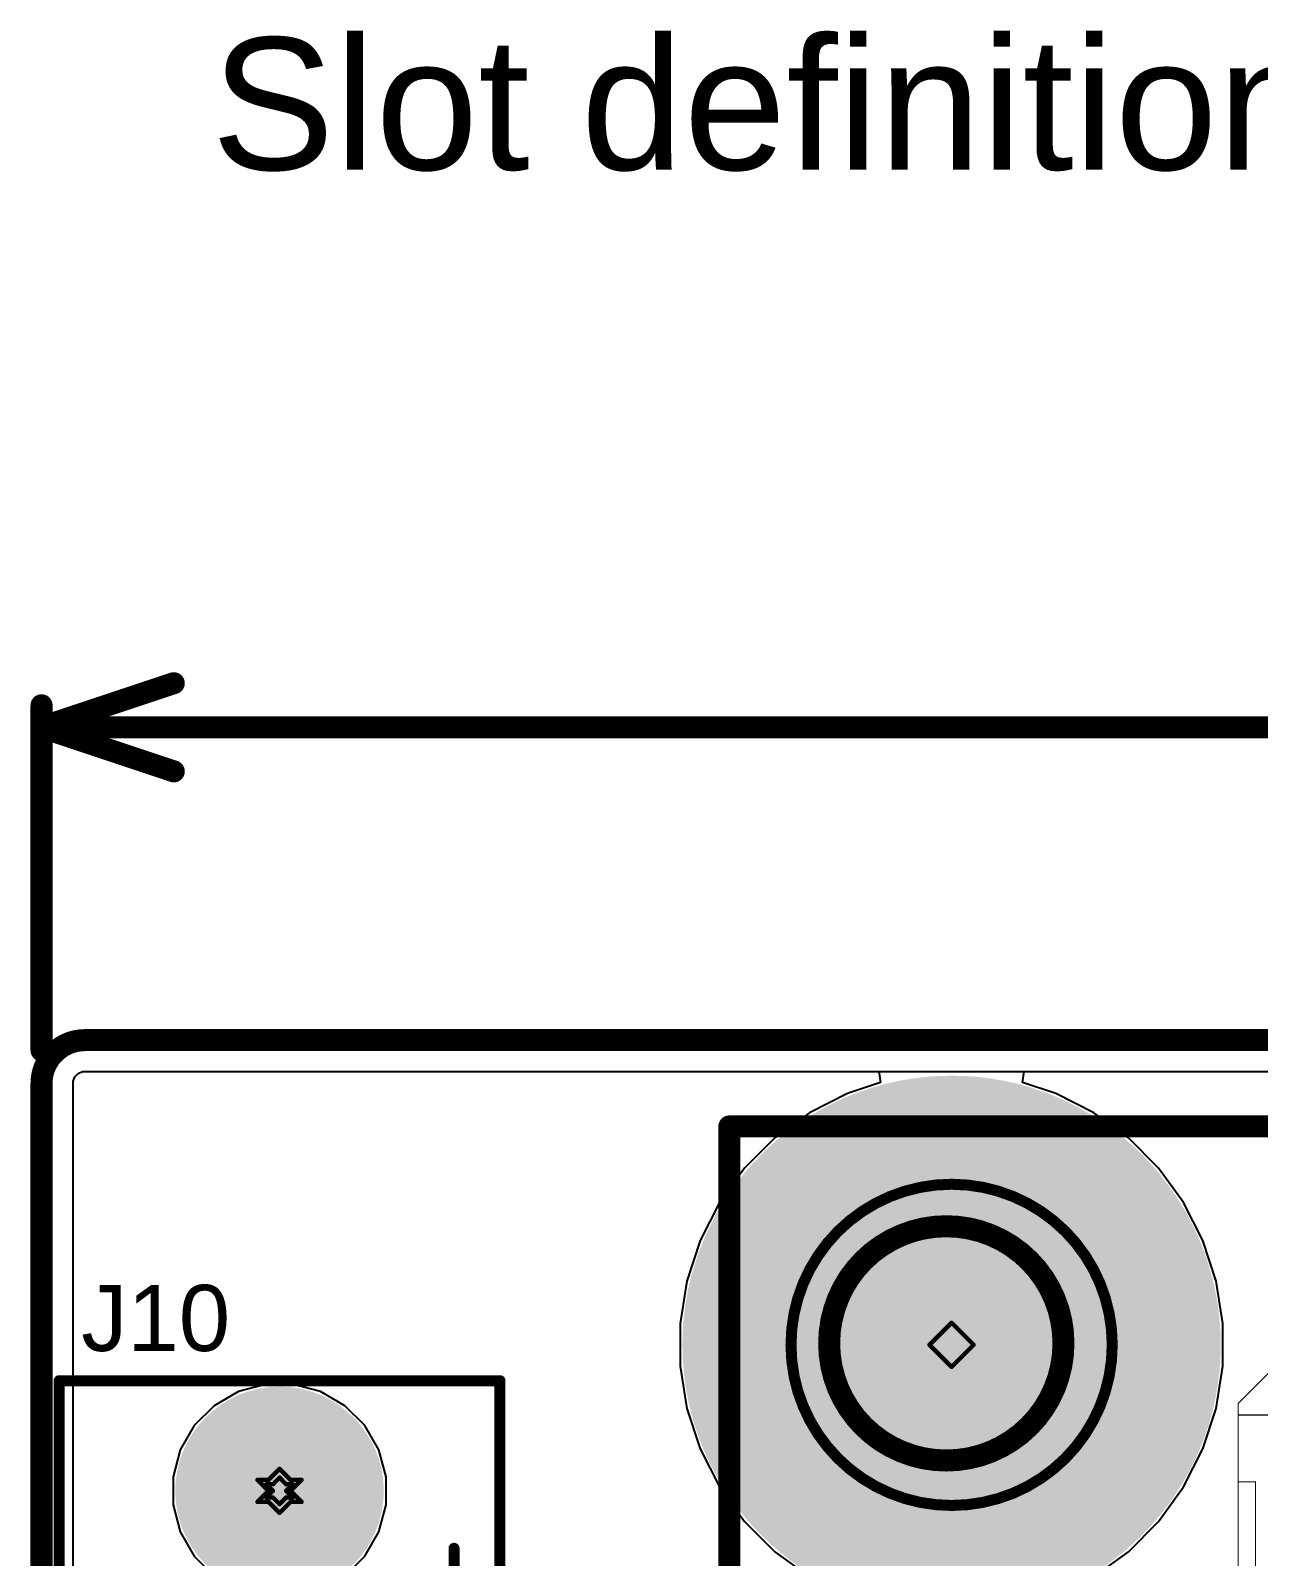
# Model space of a CAD drawing. Header units: inches. Extents: x -11 to 5433, y -4 to 5447.
# Drawn here: x -10.55 to 3.6, y 28.54 to 46.13 of the extents above; entities that cross this region are included whole.
import ezdxf

# ---------------------------------------------------------------- set-up
doc = ezdxf.new("R2010")
doc.units = ezdxf.units.IN
for name, color, linetype in [('Board_outline', 216, 'Continuous'), ('Bottom Layer', 5, 'Continuous'), ('Bottom Solder', 6, 'Continuous'), ('Dimensions', 6, 'Continuous'), ('Drill Drawing', 1, 'Continuous'), ('Ground', 16, 'Continuous'), ('Mechanical 4', 56, 'Continuous'), ('Multi-Layer', 9, 'Continuous'), ('Pad Holes', 156, 'Continuous'), ('Power', 76, 'Continuous'), ('Top Layer', 1, 'Continuous'), ('Top Overlay', 2, 'Continuous'), ('Top Solder', 216, 'Continuous')]:
    doc.layers.add(name, color=color, linetype=linetype)
doc.styles.add('Arial', font='', dxfattribs={"height": 0.2})
doc.styles.get('Arial').set_extended_font_data('Arial')

# ---------------------------------------------------------------- blocks, each defined once
blk = doc.blocks.new('LPAV3_160_1000D_1_4_2')
at = {"layer": 'Bottom Layer'}
h = blk.add_hatch(color=5, dxfattribs=at)
edge = h.paths.add_edge_path()
edge.add_arc((-8.89, 0), 1.1, 0, 360)
at = {"layer": 'Bottom Solder'}
h = blk.add_hatch(color=6, dxfattribs=at)
edge = h.paths.add_edge_path()
edge.add_arc((-8.89, 0), 1.202, 0, 360)
at = {"layer": 'Ground'}
h = blk.add_hatch(color=16, dxfattribs=at)
edge = h.paths.add_edge_path()
edge.add_arc((-8.89, 0), 1.1, 0, 360)
at = {"layer": 'Multi-Layer'}
h = blk.add_hatch(color=9, dxfattribs=at)
edge = h.paths.add_edge_path()
edge.add_arc((-8.89, 0), 1.1, 0, 360)
at = {"layer": 'Pad Holes'}
h = blk.add_hatch(color=7, dxfattribs=at)
edge = h.paths.add_edge_path()
edge.add_arc((-8.89, 0), 0.9, 0, 360)
at = {"layer": 'Power'}
h = blk.add_hatch(color=76, dxfattribs=at)
edge = h.paths.add_edge_path()
edge.add_arc((-8.89, 0), 1.1, 0, 360)
at = {"layer": 'Top Layer'}
h = blk.add_hatch(color=1, dxfattribs=at)
edge = h.paths.add_edge_path()
edge.add_arc((-8.89, 0), 1.1, 0, 360)
at = {"layer": 'Top Solder'}
h = blk.add_hatch(color=216, dxfattribs=at)
edge = h.paths.add_edge_path()
edge.add_arc((-8.89, 0), 1.202, 0, 360)
at = {"layer": 'Top Overlay'}
for points in [[(10.16, 2.54, 0.127, 0.127, 0), (-10.16, 2.54, 0.127, 0.127, 0)], [(-10.16, -2.54, 0.127, 0.127, 0), (-10.16, 2.54, 0.127, 0.127, 0)], [(10.16, -2.54, 0.127, 0.127, 0), (-10.16, -2.54, 0.127, 0.127, 0)]]:
    blk.add_lwpolyline(points, format="xyseb", dxfattribs=at)
for points in [[(-10.192, 2.54, 0.0635, 0.0635, 1), (-10.128, 2.54, 0.0635, 0.0635, 1)], [(-10.192, 2.54, 0.0635, 0.0635, 1), (-10.128, 2.54, 0.0635, 0.0635, 1)], [(-10.192, -2.54, 0.0635, 0.0635, 1), (-10.128, -2.54, 0.0635, 0.0635, 1)], [(-10.192, -2.54, 0.0635, 0.0635, 1), (-10.128, -2.54, 0.0635, 0.0635, 1)]]:
    blk.add_lwpolyline(points, format="xyseb", close=True, dxfattribs=at)
blk = doc.blocks.new('S______154')
at = {"layer": 'Bottom Layer'}
h = blk.add_hatch(color=5, dxfattribs=at)
edge = h.paths.add_edge_path()
edge.add_arc((0, 0), 3, 0, 360)
at = {"layer": 'Bottom Solder'}
h = blk.add_hatch(color=6, dxfattribs=at)
edge = h.paths.add_edge_path()
edge.add_arc((0, 0), 3.102, 0, 360)
at = {"layer": 'Ground'}
h = blk.add_hatch(color=16, dxfattribs=at)
edge = h.paths.add_edge_path()
edge.add_arc((0, 0), 3, 0, 360)
at = {"layer": 'Multi-Layer'}
h = blk.add_hatch(color=9, dxfattribs=at)
edge = h.paths.add_edge_path()
edge.add_arc((0, 0), 3, 0, 360)
at = {"layer": 'Pad Holes'}
h = blk.add_hatch(color=7, dxfattribs=at)
edge = h.paths.add_edge_path()
edge.add_arc((0, 0), 1.85, 0, 360)
at = {"layer": 'Power'}
h = blk.add_hatch(color=76, dxfattribs=at)
edge = h.paths.add_edge_path()
edge.add_arc((0, 0), 3, 0, 360)
at = {"layer": 'Top Layer'}
h = blk.add_hatch(color=1, dxfattribs=at)
edge = h.paths.add_edge_path()
edge.add_arc((0, 0), 3, 0, 360)
at = {"layer": 'Top Solder'}
h = blk.add_hatch(color=216, dxfattribs=at)
edge = h.paths.add_edge_path()
edge.add_arc((0, 0), 3.102, 0, 360)

msp = doc.modelspace()

# ---------------------------------------------------------------- linework, layer by layer
at = {"layer": 'Board_outline'}
for points in [[(-10.427, 33.995, 0.254, 0.254, -0.414214), (-9.927, 34.495, 0.254, 0.254, 0)], [(-9.927, 34.495, 0.254, 0.254, 0), (66.065, 34.495, 0.254, 0.254, 0)], [(-10.427, -3, 0.254, 0.254, 0), (-10.427, 33.995, 0.254, 0.254, 0)]]:
    msp.add_lwpolyline(points, format="xyseb", dxfattribs=at)
for points in [[(-9.99, 34.495, 0.127, 0.127, 1), (-9.863, 34.495, 0.127, 0.127, 1)], [(-9.99, 34.495, 0.127, 0.127, 1), (-9.863, 34.495, 0.127, 0.127, 1)], [(-10.49, 33.995, 0.127, 0.127, 1), (-10.363, 33.995, 0.127, 0.127, 1)], [(-10.49, 33.995, 0.127, 0.127, 1), (-10.363, 33.995, 0.127, 0.127, 1)], [(1.912, 30.983, 0.127, 0.127, 1), (-1.79, 30.983, 0.127, 0.127, 1)], [(-1.822, 30.983, 0.0635, 0.0635, 1), (-1.759, 30.983, 0.0635, 0.0635, 1)], [(1.88, 30.983, 0.0635, 0.0635, 1), (1.943, 30.983, 0.0635, 0.0635, 1)]]:
    msp.add_lwpolyline(points, format="xyseb", close=True, dxfattribs=at)
at = {"layer": 'Bottom Layer'}
for p, q in [((-10.004, 34.112), (-9.954, 34.132)), ((-9.954, 34.132), (-9.927, 34.132)), ((-9.927, 34.132), (15.631, 34.132)), ((-10.064, 34.022), (-10.043, 34.073)), ((-10.064, 33.995), (-10.064, 34.022)), ((-10.064, 13.823), (-10.064, 33.995)), ((-10.043, 34.073), (-10.004, 34.112)), ((-8.158, 30.444), (-8.438, 30.282)), ((-7.846, 30.527), (-8.158, 30.444)), ((-7.523, 30.527), (-7.846, 30.527)), ((-7.211, 30.444), (-7.523, 30.527)), ((-6.931, 30.282), (-7.211, 30.444)), ((-8.438, 30.282), (-8.666, 30.054)), ((-6.702, 30.054), (-6.931, 30.282)), ((-8.666, 30.054), (-8.828, 29.774)), ((-6.541, 29.774), (-6.702, 30.054)), ((-8.828, 29.774), (-8.911, 29.462)), ((-6.457, 29.462), (-6.541, 29.774)), ((-8.911, 29.462), (-8.911, 29.139)), ((-6.457, 29.139), (-6.457, 29.462)), ((-8.911, 29.139), (-8.828, 28.827)), ((-6.541, 28.827), (-6.457, 29.139)), ((-8.828, 28.827), (-8.666, 28.547)), ((-6.702, 28.547), (-6.541, 28.827)), ((-8.666, 28.547), (-8.438, 28.318)), ((-6.931, 28.318), (-6.702, 28.547))]:
    msp.add_line(p, q, dxfattribs=at)
at = {"layer": 'Dimensions'}
for points in [[(-10.427, 38.1, 0.254, 0.254, 0), (-8.903, 38.608, 0.254, 0.254, 0)], [(-10.427, 34.376, 0.254, 0.254, 0), (-10.427, 38.354, 0.254, 0.254, 0)], [(-10.427, 38.1, 0.254, 0.254, 0), (-8.903, 37.592, 0.254, 0.254, 0)], [(-10.427, 38.1, 0.254, 0.254, 0), (20.405, 38.1, 0.254, 0.254, 0)], [(-5.673, 15.498, 0.127, 0.127, 0), (-5.673, 28.638, 0.127, 0.127, 0)]]:
    msp.add_lwpolyline(points, format="xyseb", dxfattribs=at)
for points in [[(-8.966, 38.608, 0.127, 0.127, 1), (-8.839, 38.608, 0.127, 0.127, 1)], [(-10.49, 38.354, 0.127, 0.127, 1), (-10.363, 38.354, 0.127, 0.127, 1)], [(-10.49, 38.1, 0.127, 0.127, 1), (-10.363, 38.1, 0.127, 0.127, 1)], [(-10.49, 38.1, 0.127, 0.127, 1), (-10.363, 38.1, 0.127, 0.127, 1)], [(-10.49, 38.1, 0.127, 0.127, 1), (-10.363, 38.1, 0.127, 0.127, 1)], [(-8.966, 37.592, 0.127, 0.127, 1), (-8.839, 37.592, 0.127, 0.127, 1)], [(-10.49, 34.376, 0.127, 0.127, 1), (-10.363, 34.376, 0.127, 0.127, 1)], [(-5.705, 28.638, 0.0635, 0.0635, 1), (-5.641, 28.638, 0.0635, 0.0635, 1)]]:
    msp.add_lwpolyline(points, format="xyseb", close=True, dxfattribs=at)
at = {"layer": 'Drill Drawing'}
for points in [[(-0.193, 30.983, 0.0508, 0.0508, 0), (0.061, 31.237, 0.0508, 0.0508, 0)], [(0.061, 31.237, 0.0508, 0.0508, 0), (0.315, 30.983, 0.0508, 0.0508, 0)], [(-0.193, 30.983, 0.0508, 0.0508, 0), (0.061, 30.729, 0.0508, 0.0508, 0)], [(0.061, 30.729, 0.0508, 0.0508, 0), (0.315, 30.983, 0.0508, 0.0508, 0)], [(-7.811, 29.427, 0.0508, 0.0508, 0), (-7.684, 29.554, 0.0508, 0.0508, 0)], [(-7.684, 29.554, 0.0508, 0.0508, 0), (-7.557, 29.427, 0.0508, 0.0508, 0)], [(-7.938, 29.427, 0.0508, 0.0508, 0), (-7.811, 29.3, 0.0508, 0.0508, 0)], [(-7.938, 29.427, 0.0508, 0.0508, 0), (-7.811, 29.427, 0.0508, 0.0508, 0)], [(-7.837, 29.376, 0.0508, 0.0508, 0), (-7.76, 29.3, 0.0508, 0.0508, 0)], [(-7.837, 29.376, 0.0508, 0.0508, 0), (-7.76, 29.376, 0.0508, 0.0508, 0)], [(-7.76, 29.376, 0.0508, 0.0508, 0), (-7.684, 29.453, 0.0508, 0.0508, 0)], [(-7.684, 29.453, 0.0508, 0.0508, 0), (-7.608, 29.376, 0.0508, 0.0508, 0)], [(-7.608, 29.376, 0.0508, 0.0508, 0), (-7.532, 29.376, 0.0508, 0.0508, 0)], [(-7.608, 29.3, 0.0508, 0.0508, 0), (-7.532, 29.376, 0.0508, 0.0508, 0)], [(-7.557, 29.427, 0.0508, 0.0508, 0), (-7.43, 29.427, 0.0508, 0.0508, 0)], [(-7.557, 29.3, 0.0508, 0.0508, 0), (-7.43, 29.427, 0.0508, 0.0508, 0)], [(-7.938, 29.173, 0.0508, 0.0508, 0), (-7.811, 29.3, 0.0508, 0.0508, 0)], [(-7.938, 29.173, 0.0508, 0.0508, 0), (-7.811, 29.173, 0.0508, 0.0508, 0)], [(-7.837, 29.224, 0.0508, 0.0508, 0), (-7.76, 29.3, 0.0508, 0.0508, 0)], [(-7.837, 29.224, 0.0508, 0.0508, 0), (-7.76, 29.224, 0.0508, 0.0508, 0)], [(-7.811, 29.173, 0.0508, 0.0508, 0), (-7.684, 29.046, 0.0508, 0.0508, 0)], [(-7.76, 29.224, 0.0508, 0.0508, 0), (-7.684, 29.148, 0.0508, 0.0508, 0)], [(-7.684, 29.148, 0.0508, 0.0508, 0), (-7.608, 29.224, 0.0508, 0.0508, 0)], [(-7.684, 29.046, 0.0508, 0.0508, 0), (-7.557, 29.173, 0.0508, 0.0508, 0)], [(-7.608, 29.3, 0.0508, 0.0508, 0), (-7.532, 29.224, 0.0508, 0.0508, 0)], [(-7.608, 29.224, 0.0508, 0.0508, 0), (-7.532, 29.224, 0.0508, 0.0508, 0)], [(-7.557, 29.3, 0.0508, 0.0508, 0), (-7.43, 29.173, 0.0508, 0.0508, 0)], [(-7.557, 29.173, 0.0508, 0.0508, 0), (-7.43, 29.173, 0.0508, 0.0508, 0)]]:
    msp.add_lwpolyline(points, format="xyseb", dxfattribs=at)
for points in [[(0.048, 31.237, 0.0254, 0.0254, 1), (0.073, 31.237, 0.0254, 0.0254, 1)], [(0.048, 31.237, 0.0254, 0.0254, 1), (0.073, 31.237, 0.0254, 0.0254, 1)], [(-0.206, 30.983, 0.0254, 0.0254, 1), (-0.181, 30.983, 0.0254, 0.0254, 1)], [(-0.206, 30.983, 0.0254, 0.0254, 1), (-0.181, 30.983, 0.0254, 0.0254, 1)], [(0.302, 30.983, 0.0254, 0.0254, 1), (0.327, 30.983, 0.0254, 0.0254, 1)], [(0.302, 30.983, 0.0254, 0.0254, 1), (0.327, 30.983, 0.0254, 0.0254, 1)], [(0.048, 30.729, 0.0254, 0.0254, 1), (0.073, 30.729, 0.0254, 0.0254, 1)], [(0.048, 30.729, 0.0254, 0.0254, 1), (0.073, 30.729, 0.0254, 0.0254, 1)], [(-7.697, 29.554, 0.0254, 0.0254, 1), (-7.671, 29.554, 0.0254, 0.0254, 1)], [(-7.697, 29.554, 0.0254, 0.0254, 1), (-7.671, 29.554, 0.0254, 0.0254, 1)], [(-7.951, 29.427, 0.0254, 0.0254, 1), (-7.925, 29.427, 0.0254, 0.0254, 1)], [(-7.951, 29.427, 0.0254, 0.0254, 1), (-7.925, 29.427, 0.0254, 0.0254, 1)], [(-7.849, 29.376, 0.0254, 0.0254, 1), (-7.824, 29.376, 0.0254, 0.0254, 1)], [(-7.849, 29.376, 0.0254, 0.0254, 1), (-7.824, 29.376, 0.0254, 0.0254, 1)], [(-7.824, 29.427, 0.0254, 0.0254, 1), (-7.798, 29.427, 0.0254, 0.0254, 1)], [(-7.824, 29.427, 0.0254, 0.0254, 1), (-7.798, 29.427, 0.0254, 0.0254, 1)], [(-7.773, 29.376, 0.0254, 0.0254, 1), (-7.748, 29.376, 0.0254, 0.0254, 1)], [(-7.773, 29.376, 0.0254, 0.0254, 1), (-7.748, 29.376, 0.0254, 0.0254, 1)], [(-7.697, 29.453, 0.0254, 0.0254, 1), (-7.671, 29.453, 0.0254, 0.0254, 1)], [(-7.697, 29.453, 0.0254, 0.0254, 1), (-7.671, 29.453, 0.0254, 0.0254, 1)], [(-7.621, 29.376, 0.0254, 0.0254, 1), (-7.595, 29.376, 0.0254, 0.0254, 1)], [(-7.621, 29.376, 0.0254, 0.0254, 1), (-7.595, 29.376, 0.0254, 0.0254, 1)], [(-7.57, 29.427, 0.0254, 0.0254, 1), (-7.544, 29.427, 0.0254, 0.0254, 1)], [(-7.57, 29.427, 0.0254, 0.0254, 1), (-7.544, 29.427, 0.0254, 0.0254, 1)], [(-7.544, 29.376, 0.0254, 0.0254, 1), (-7.519, 29.376, 0.0254, 0.0254, 1)], [(-7.544, 29.376, 0.0254, 0.0254, 1), (-7.519, 29.376, 0.0254, 0.0254, 1)], [(-7.443, 29.427, 0.0254, 0.0254, 1), (-7.417, 29.427, 0.0254, 0.0254, 1)], [(-7.443, 29.427, 0.0254, 0.0254, 1), (-7.417, 29.427, 0.0254, 0.0254, 1)], [(-7.951, 29.173, 0.0254, 0.0254, 1), (-7.925, 29.173, 0.0254, 0.0254, 1)], [(-7.951, 29.173, 0.0254, 0.0254, 1), (-7.925, 29.173, 0.0254, 0.0254, 1)], [(-7.849, 29.224, 0.0254, 0.0254, 1), (-7.824, 29.224, 0.0254, 0.0254, 1)], [(-7.849, 29.224, 0.0254, 0.0254, 1), (-7.824, 29.224, 0.0254, 0.0254, 1)], [(-7.824, 29.3, 0.0254, 0.0254, 1), (-7.798, 29.3, 0.0254, 0.0254, 1)], [(-7.824, 29.3, 0.0254, 0.0254, 1), (-7.798, 29.3, 0.0254, 0.0254, 1)], [(-7.824, 29.173, 0.0254, 0.0254, 1), (-7.798, 29.173, 0.0254, 0.0254, 1)], [(-7.824, 29.173, 0.0254, 0.0254, 1), (-7.798, 29.173, 0.0254, 0.0254, 1)], [(-7.773, 29.3, 0.0254, 0.0254, 1), (-7.748, 29.3, 0.0254, 0.0254, 1)], [(-7.773, 29.3, 0.0254, 0.0254, 1), (-7.748, 29.3, 0.0254, 0.0254, 1)], [(-7.773, 29.224, 0.0254, 0.0254, 1), (-7.748, 29.224, 0.0254, 0.0254, 1)], [(-7.773, 29.224, 0.0254, 0.0254, 1), (-7.748, 29.224, 0.0254, 0.0254, 1)], [(-7.621, 29.3, 0.0254, 0.0254, 1), (-7.595, 29.3, 0.0254, 0.0254, 1)], [(-7.621, 29.3, 0.0254, 0.0254, 1), (-7.595, 29.3, 0.0254, 0.0254, 1)], [(-7.621, 29.224, 0.0254, 0.0254, 1), (-7.595, 29.224, 0.0254, 0.0254, 1)], [(-7.621, 29.224, 0.0254, 0.0254, 1), (-7.595, 29.224, 0.0254, 0.0254, 1)], [(-7.57, 29.3, 0.0254, 0.0254, 1), (-7.544, 29.3, 0.0254, 0.0254, 1)], [(-7.57, 29.3, 0.0254, 0.0254, 1), (-7.544, 29.3, 0.0254, 0.0254, 1)], [(-7.57, 29.173, 0.0254, 0.0254, 1), (-7.544, 29.173, 0.0254, 0.0254, 1)], [(-7.57, 29.173, 0.0254, 0.0254, 1), (-7.544, 29.173, 0.0254, 0.0254, 1)], [(-7.544, 29.224, 0.0254, 0.0254, 1), (-7.519, 29.224, 0.0254, 0.0254, 1)], [(-7.544, 29.224, 0.0254, 0.0254, 1), (-7.519, 29.224, 0.0254, 0.0254, 1)], [(-7.443, 29.173, 0.0254, 0.0254, 1), (-7.417, 29.173, 0.0254, 0.0254, 1)], [(-7.443, 29.173, 0.0254, 0.0254, 1), (-7.417, 29.173, 0.0254, 0.0254, 1)], [(-7.697, 29.148, 0.0254, 0.0254, 1), (-7.671, 29.148, 0.0254, 0.0254, 1)], [(-7.697, 29.148, 0.0254, 0.0254, 1), (-7.671, 29.148, 0.0254, 0.0254, 1)], [(-7.697, 29.046, 0.0254, 0.0254, 1), (-7.671, 29.046, 0.0254, 0.0254, 1)], [(-7.697, 29.046, 0.0254, 0.0254, 1), (-7.671, 29.046, 0.0254, 0.0254, 1)]]:
    msp.add_lwpolyline(points, format="xyseb", close=True, dxfattribs=at)
at = {"layer": 'Ground'}
for p, q in [((-10.004, 34.112), (-9.954, 34.132)), ((-9.954, 34.132), (-9.927, 34.132)), ((-9.927, 34.132), (16, 34.132)), ((-10.064, 34.022), (-10.043, 34.073)), ((-10.064, 33.995), (-10.064, 34.022)), ((-10.064, 9.596), (-10.064, 33.995)), ((-10.043, 34.073), (-10.004, 34.112)), ((-8.158, 30.444), (-8.438, 30.282)), ((-7.846, 30.527), (-8.158, 30.444)), ((-7.523, 30.527), (-7.846, 30.527)), ((-7.211, 30.444), (-7.523, 30.527)), ((-6.931, 30.282), (-7.211, 30.444)), ((-8.438, 30.282), (-8.666, 30.054)), ((-6.702, 30.054), (-6.931, 30.282)), ((-8.666, 30.054), (-8.828, 29.774)), ((-6.541, 29.774), (-6.702, 30.054)), ((-8.828, 29.774), (-8.911, 29.462)), ((-6.457, 29.462), (-6.541, 29.774)), ((-8.911, 29.462), (-8.911, 29.139)), ((-6.457, 29.139), (-6.457, 29.462)), ((-8.911, 29.139), (-8.828, 28.827)), ((-6.541, 28.827), (-6.457, 29.139)), ((-8.828, 28.827), (-8.666, 28.547)), ((-6.702, 28.547), (-6.541, 28.827)), ((-8.666, 28.547), (-8.438, 28.318)), ((-6.931, 28.318), (-6.702, 28.547))]:
    msp.add_line(p, q, dxfattribs=at)
at = {"layer": 'Mechanical 4'}
for points in [[(-2.5, -2.5, 0.254, 0.254, 0), (-2.5, 33.5, 0.254, 0.254, 0)], [(-2.5, 33.5, 0.254, 0.254, 0), (67.5, 33.5, 0.254, 0.254, 0)], [(-2.503, -2.505, 0.0127, 0.0127, 0), (-2.503, 33.495, 0.0127, 0.0127, 0)], [(-2.503, 33.495, 0.0127, 0.0127, 0), (67.497, 33.495, 0.0127, 0.0127, 0)], [(3.362, 30.305, 0.0127, 0.0127, 0), (3.862, 30.805, 0.0127, 0.0127, 0)], [(3.362, 29.405, 0.0127, 0.0127, 0), (3.362, 30.305, 0.0127, 0.0127, 0)], [(3.362, 30.175, 0.0127, 0.0127, 0), (4.124, 30.175, 0.0127, 0.0127, 0)], [(3.362, 29.405, 0.0127, 0.0127, 0), (3.562, 29.405, 0.0127, 0.0127, 0)], [(3.362, 27.945, 0.0127, 0.0127, 0), (3.362, 29.405, 0.0127, 0.0127, 0)], [(3.562, 28.135, 0.0127, 0.0127, 0), (3.562, 29.405, 0.0127, 0.0127, 0)]]:
    msp.add_lwpolyline(points, format="xyseb", dxfattribs=at)
for points in [[(-2.564, 33.5, 0.127, 0.127, 1), (-2.437, 33.5, 0.127, 0.127, 1)], [(-2.564, 33.5, 0.127, 0.127, 1), (-2.437, 33.5, 0.127, 0.127, 1)], [(-2.506, 33.495, 0.00635, 0.00635, 1), (-2.5, 33.495, 0.00635, 0.00635, 1)], [(-2.506, 33.495, 0.00635, 0.00635, 1), (-2.5, 33.495, 0.00635, 0.00635, 1)], [(1.35, 31, 0.254, 0.254, 1), (-1.35, 31, 0.254, 0.254, 1)], [(1.347, 30.995, 0.0127, 0.0127, 1), (-1.353, 30.995, 0.0127, 0.0127, 1)], [(-1.413, 31, 0.127, 0.127, 1), (-1.286, 31, 0.127, 0.127, 1)], [(-1.356, 30.995, 0.00635, 0.00635, 1), (-1.35, 30.995, 0.00635, 0.00635, 1)], [(1.286, 31, 0.127, 0.127, 1), (1.413, 31, 0.127, 0.127, 1)], [(1.344, 30.995, 0.00635, 0.00635, 1), (1.35, 30.995, 0.00635, 0.00635, 1)], [(3.359, 30.305, 0.00635, 0.00635, 1), (3.366, 30.305, 0.00635, 0.00635, 1)], [(3.359, 30.305, 0.00635, 0.00635, 1), (3.366, 30.305, 0.00635, 0.00635, 1)], [(3.359, 30.175, 0.00635, 0.00635, 1), (3.366, 30.175, 0.00635, 0.00635, 1)], [(3.359, 29.405, 0.00635, 0.00635, 1), (3.366, 29.405, 0.00635, 0.00635, 1)], [(3.359, 29.405, 0.00635, 0.00635, 1), (3.366, 29.405, 0.00635, 0.00635, 1)], [(3.359, 29.405, 0.00635, 0.00635, 1), (3.366, 29.405, 0.00635, 0.00635, 1)], [(3.559, 29.405, 0.00635, 0.00635, 1), (3.566, 29.405, 0.00635, 0.00635, 1)], [(3.559, 29.405, 0.00635, 0.00635, 1), (3.566, 29.405, 0.00635, 0.00635, 1)]]:
    msp.add_lwpolyline(points, format="xyseb", close=True, dxfattribs=at)
at = {"layer": 'Power'}
for p, q in [((-10.004, 34.112), (-9.954, 34.132)), ((-9.954, 34.132), (-9.927, 34.132)), ((-9.927, 34.132), (-0.778, 34.132)), ((-0.778, 34.132), (-0.758, 34.005)), ((0.879, 34.005), (0.899, 34.132)), ((0.899, 34.132), (16, 34.132)), ((-10.064, 34.022), (-10.043, 34.073)), ((-10.064, 25.081), (-10.064, 34.022)), ((-10.043, 34.073), (-10.004, 34.112)), ((-0.758, 34.005), (-1.14, 33.881)), ((1.261, 33.881), (0.879, 34.005)), ((-1.14, 33.881), (-1.578, 33.658)), ((1.699, 33.658), (1.261, 33.881)), ((-1.578, 33.658), (-1.977, 33.369)), ((2.098, 33.369), (1.699, 33.658)), ((-1.977, 33.369), (-2.325, 33.021)), ((2.446, 33.021), (2.098, 33.369)), ((-2.325, 33.021), (-2.614, 32.622)), ((2.735, 32.622), (2.446, 33.021)), ((-2.614, 32.622), (-2.837, 32.184)), ((2.958, 32.184), (2.735, 32.622)), ((-2.837, 32.184), (-2.989, 31.716)), ((3.111, 31.716), (2.958, 32.184)), ((-2.989, 31.716), (-3.066, 31.23)), ((3.188, 31.23), (3.111, 31.716)), ((-3.066, 31.23), (-3.066, 30.737)), ((3.188, 30.737), (3.188, 31.23)), ((-3.066, 30.737), (-2.989, 30.251)), ((3.111, 30.251), (3.188, 30.737)), ((-8.158, 30.444), (-8.438, 30.282)), ((-7.846, 30.527), (-8.158, 30.444)), ((-7.523, 30.527), (-7.846, 30.527)), ((-7.211, 30.444), (-7.523, 30.527)), ((-6.931, 30.282), (-7.211, 30.444)), ((-8.438, 30.282), (-8.666, 30.054)), ((-6.702, 30.054), (-6.931, 30.282)), ((-2.989, 30.251), (-2.837, 29.783)), ((2.958, 29.783), (3.111, 30.251)), ((-8.666, 30.054), (-8.828, 29.774)), ((-6.541, 29.774), (-6.702, 30.054)), ((-8.828, 29.774), (-8.911, 29.462)), ((-6.457, 29.462), (-6.541, 29.774)), ((-2.837, 29.783), (-2.614, 29.345)), ((2.735, 29.345), (2.958, 29.783)), ((-8.911, 29.462), (-8.911, 29.139)), ((-6.457, 29.139), (-6.457, 29.462)), ((-2.614, 29.345), (-2.325, 28.946)), ((2.446, 28.946), (2.735, 29.345)), ((-8.911, 29.139), (-8.828, 28.827)), ((-6.541, 28.827), (-6.457, 29.139)), ((-2.325, 28.946), (-1.977, 28.598)), ((2.098, 28.598), (2.446, 28.946)), ((-8.828, 28.827), (-8.666, 28.547)), ((-6.702, 28.547), (-6.541, 28.827)), ((-8.666, 28.547), (-8.438, 28.318)), ((-6.931, 28.318), (-6.702, 28.547)), ((-1.977, 28.598), (-1.578, 28.309)), ((1.699, 28.309), (2.098, 28.598))]:
    msp.add_line(p, q, dxfattribs=at)
at = {"layer": 'Top Layer'}
for p, q in [((-10.004, 34.112), (-9.954, 34.132)), ((-9.954, 34.132), (-9.927, 34.132)), ((-9.927, 34.132), (16, 34.132)), ((-10.064, 34.022), (-10.043, 34.073)), ((-10.064, 33.995), (-10.064, 34.022)), ((-10.064, 15.632), (-10.064, 33.995)), ((-10.043, 34.073), (-10.004, 34.112)), ((-8.158, 30.444), (-8.438, 30.282)), ((-7.846, 30.527), (-8.158, 30.444)), ((-7.523, 30.527), (-7.846, 30.527)), ((-7.211, 30.444), (-7.523, 30.527)), ((-6.931, 30.282), (-7.211, 30.444)), ((-8.438, 30.282), (-8.666, 30.054)), ((-6.702, 30.054), (-6.931, 30.282)), ((-8.666, 30.054), (-8.828, 29.774)), ((-6.541, 29.774), (-6.702, 30.054)), ((-8.828, 29.774), (-8.911, 29.462)), ((-6.457, 29.462), (-6.541, 29.774)), ((-8.911, 29.462), (-8.911, 29.139)), ((-6.457, 29.139), (-6.457, 29.462)), ((-8.911, 29.139), (-8.828, 28.827)), ((-6.541, 28.827), (-6.457, 29.139)), ((-8.828, 28.827), (-8.666, 28.547)), ((-6.702, 28.547), (-6.541, 28.827)), ((-8.666, 28.547), (-8.438, 28.318)), ((-6.931, 28.318), (-6.702, 28.547))]:
    msp.add_line(p, q, dxfattribs=at)

# ---------------------------------------------------------------- block references
for name, p, rotation in [('S______154', (0.061, 30.983), 180), ('LPAV3_160_1000D_1_4_2', (-7.684, 20.41), 270)]:
    msp.add_blockref(name, p, dxfattribs=dict(rotation=rotation))

# ---------------------------------------------------------------- texts
at = {"layer": 'Drill Drawing', "style": 'Arial'}
msp.add_text('Slot definitions :', height=1.524, dxfattribs=at).set_placement((-8.471, 44.525))
at = {"layer": 'Top Overlay', "style": 'Arial'}
msp.add_text('J10', height=0.762, dxfattribs=at).set_placement((-9.969, 30.912))

doc.saveas('drawing.dxf')
